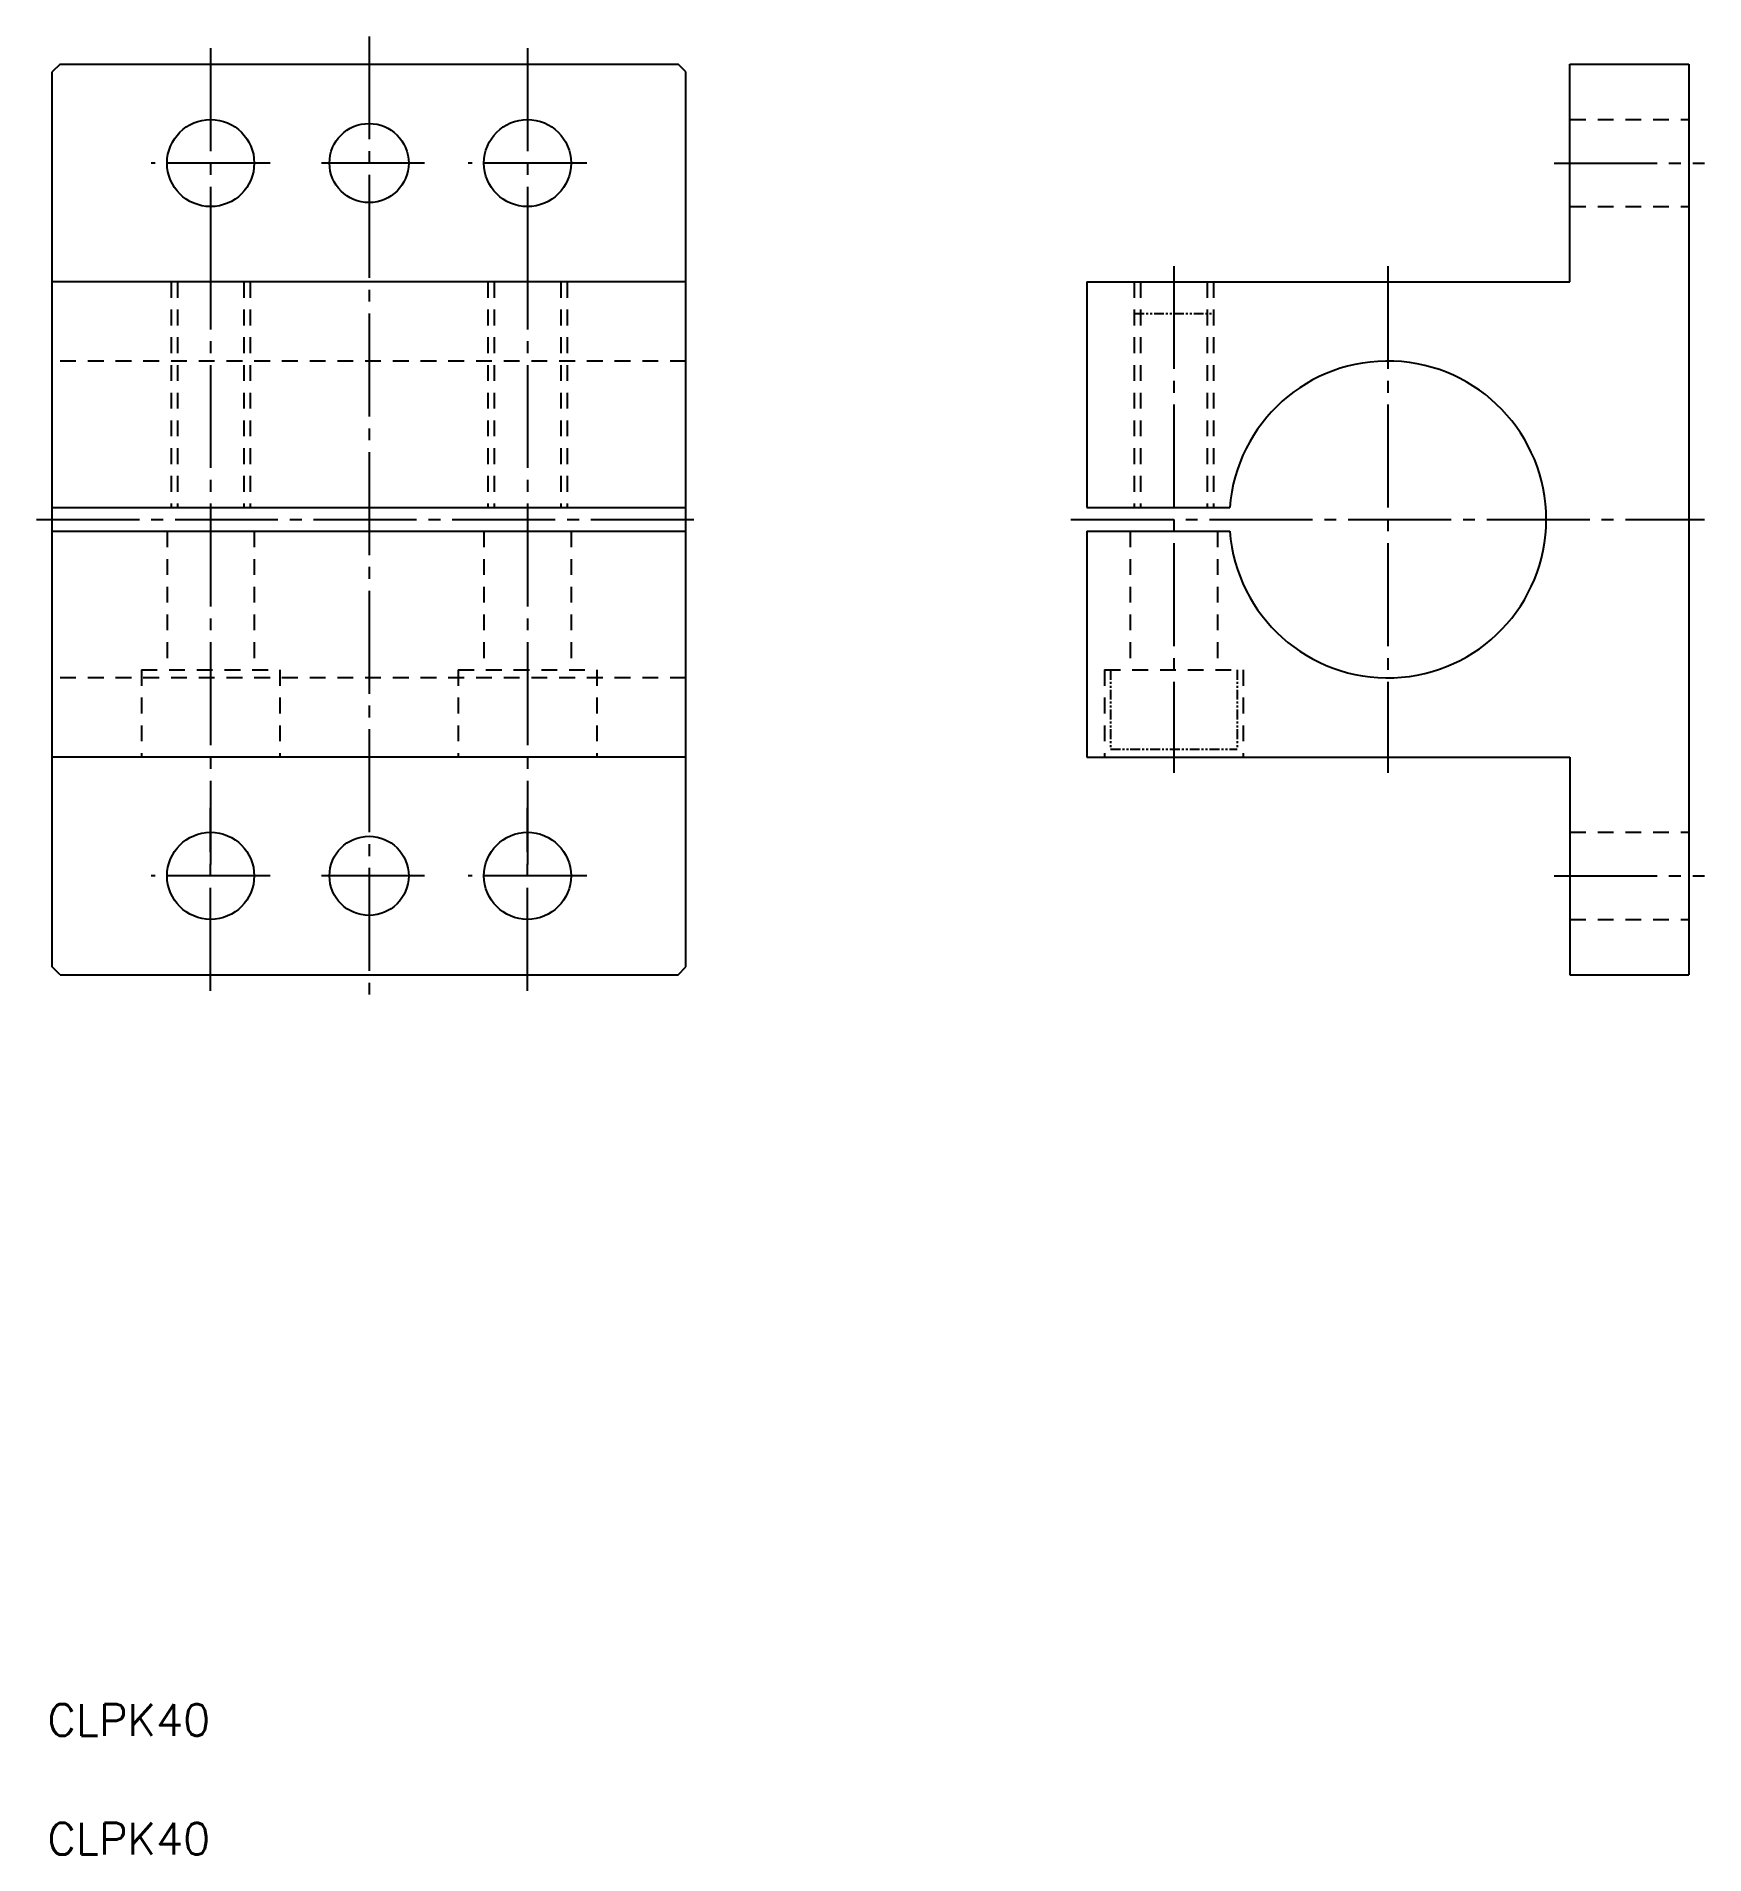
# Model space of a CAD drawing. Extents: x -118 to 93, y -23 to 206.
import ezdxf

# ---------------------------------------------------------------- set-up
doc = ezdxf.new("R2010")
doc.units = 0
for name, pattern in [('CENTER', [17.5, 13, -1.5, 1.5, -1.5]), ('DASHED', [3.5, 2, -1.5]), ('PHANTOM', [2.5, 1.25, -0.25, 0.25, -0.25, 0.25, -0.25])]:
    doc.linetypes.add(name, pattern=pattern)
doc.layers.get('0').update_dxf_attribs({"linetype": 'CONTINUOUS'})
doc.layers.add('CENTER', color=1, linetype='CENTER')
doc.styles.get("Standard").update_dxf_attribs({"font": 'txt.shx', "bigfont": '@extfont2.shx'})

msp = doc.modelspace()

# ---------------------------------------------------------------- linework, layer by layer
at = {"color": 7, "linetype": 'CONTINUOUS'}
for p, q in [((-114.71, 202.65), (-115.71, 201.65)), ((-114.71, 202.65), (-36.71, 202.65)), ((-35.71, 201.65), (-36.71, 202.65)), ((75.89, 175.15), (75.89, 202.65)), ((75.89, 202.65), (90.89, 202.65)), ((90.89, 202.65), (90.89, 87.65)), ((-115.71, 88.65), (-115.71, 201.65)), ((-35.71, 88.65), (-35.71, 201.65)), ((-35.71, 175.15), (-115.71, 175.15)), ((14.89, 175.15), (14.89, 146.65)), ((14.89, 175.15), (75.89, 175.15)), ((-115.71, 146.65), (-35.71, 146.65)), ((14.89, 146.65), (32.95, 146.65)), ((-115.71, 143.65), (-35.71, 143.65)), ((14.89, 143.65), (14.89, 115.15)), ((14.89, 143.65), (32.95, 143.65)), ((-35.71, 115.15), (-115.71, 115.15)), ((14.89, 115.15), (75.89, 115.15)), ((75.89, 115.15), (75.89, 87.65)), ((-114.71, 87.65), (-115.71, 88.65)), ((-114.71, 87.65), (-36.71, 87.65)), ((-36.71, 87.65), (-35.71, 88.65)), ((75.89, 87.65), (90.89, 87.65))]:
    msp.add_line(p, q, dxfattribs=at)
at = {"color": 3, "linetype": 'DASHED'}
for p, q in [((75.89, 195.65), (90.89, 195.65)), ((75.89, 184.65), (90.89, 184.65)), ((-100.71, 175.15), (-100.71, 146.65)), ((-99.91, 175.15), (-99.91, 146.65)), ((-91.51, 175.15), (-91.51, 146.65)), ((-90.71, 175.15), (-90.71, 146.65)), ((-60.71, 175.15), (-60.71, 146.65)), ((-59.91, 175.15), (-59.91, 146.65)), ((-51.51, 175.15), (-51.51, 146.65)), ((-50.71, 175.15), (-50.71, 146.65)), ((20.89, 175.15), (20.89, 146.65)), ((21.69, 175.15), (21.69, 146.65)), ((30.09, 175.15), (30.09, 146.65)), ((30.89, 175.15), (30.89, 146.65)), ((-35.71, 165.15), (-115.71, 165.15)), ((-101.21, 143.65), (-101.21, 126.15)), ((-90.21, 143.65), (-90.21, 126.15)), ((-61.21, 143.65), (-61.21, 126.15)), ((-50.21, 143.65), (-50.21, 126.15)), ((20.39, 143.65), (20.39, 126.15)), ((31.39, 143.65), (31.39, 126.15)), ((-35.71, 125.15), (-115.71, 125.15)), ((-104.46, 126.15), (-104.46, 115.15)), ((-104.46, 126.15), (-86.96, 126.15)), ((-86.96, 126.15), (-86.96, 115.15)), ((-64.46, 126.15), (-64.46, 115.15)), ((-64.46, 126.15), (-46.96, 126.15)), ((-46.96, 126.15), (-46.96, 115.15)), ((17.14, 126.15), (17.14, 115.15)), ((17.14, 126.15), (34.64, 126.15)), ((34.64, 126.15), (34.64, 115.15)), ((75.89, 105.65), (90.89, 105.65)), ((75.89, 94.65), (90.89, 94.65))]:
    msp.add_line(p, q, dxfattribs=at)
at = {"color": 3, "linetype": 'PHANTOM'}
for p, q in [((20.89, 171.15), (30.89, 171.15)), ((17.89, 126.15), (17.89, 116.15)), ((33.89, 126.15), (33.89, 116.15)), ((17.89, 116.15), (33.89, 116.15))]:
    msp.add_line(p, q, dxfattribs=at)
at = {"color": 7, "linetype": 'CONTINUOUS'}
for centre, radius in [((-95.71, 190.15), 5.5), ((-55.71, 190.15), 5.5), ((-75.71, 190.15), 5), ((-95.71, 100.15), 5.5), ((-55.71, 100.15), 5.5), ((-75.71, 100.15), 5)]:
    msp.add_circle(centre, radius, dxfattribs=at)
msp.add_arc((52.89, 145.15), 20, 184.3012, 175.6988, dxfattribs=at)
at = {"layer": 'CENTER', "color": 1, "linetype": 'CENTER'}
for p, q in [((-95.71, 204.65), (-95.71, 181.7)), ((-75.71, 206.15), (-75.71, 84.15)), ((-55.71, 204.65), (-55.71, 181)), ((-88.21, 190.15), (-103.21, 190.15)), ((-68.71, 190.15), (-82.71, 190.15)), ((-48.21, 190.15), (-63.21, 190.15)), ((73.89, 190.15), (92.89, 190.15)), ((-95.71, 182.15), (-95.71, 101.57)), ((-55.71, 182.15), (-55.71, 101.57)), ((25.89, 177.15), (25.89, 113.15)), ((52.89, 177.15), (52.89, 113.15)), ((-117.71, 145.15), (-33.71, 145.15)), ((12.89, 145.15), (92.89, 145.15)), ((-95.71, 85.65), (-95.71, 108.74)), ((-55.71, 85.65), (-55.71, 108.74)), ((-88.21, 100.15), (-103.21, 100.15)), ((-68.71, 100.15), (-82.71, 100.15)), ((-48.21, 100.15), (-63.21, 100.15)), ((73.89, 100.15), (92.89, 100.15))]:
    msp.add_line(p, q, dxfattribs=at)

# ---------------------------------------------------------------- texts
for p in [(-116.32, -8.44), (-116.32, -23.44)]:
    msp.add_text('CLPK40', height=4).set_placement(p)

doc.saveas('drawing.dxf')
